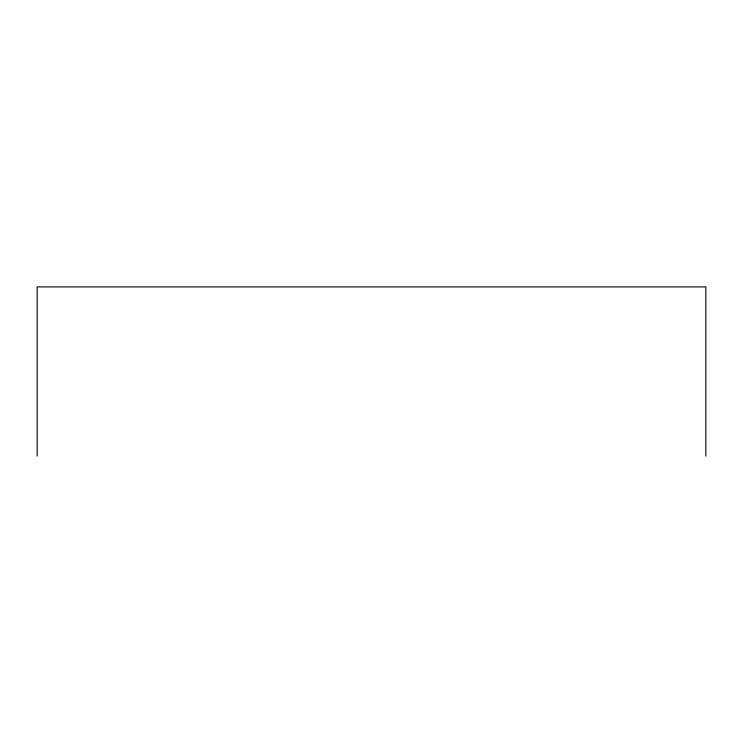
<?xml version="1.0" encoding="UTF-8"?>
<svg xmlns="http://www.w3.org/2000/svg" width="743" height="743" viewBox="0 0 743 743"><rect width="100%" height="100%" fill="white"/><g stroke="black" fill="none" stroke-linecap="round" stroke-linejoin="round"><path stroke-width="1.11" d="M705.85 456.118L705.85 286.882L37.15 286.882L37.15 456.118"/></g></svg>
